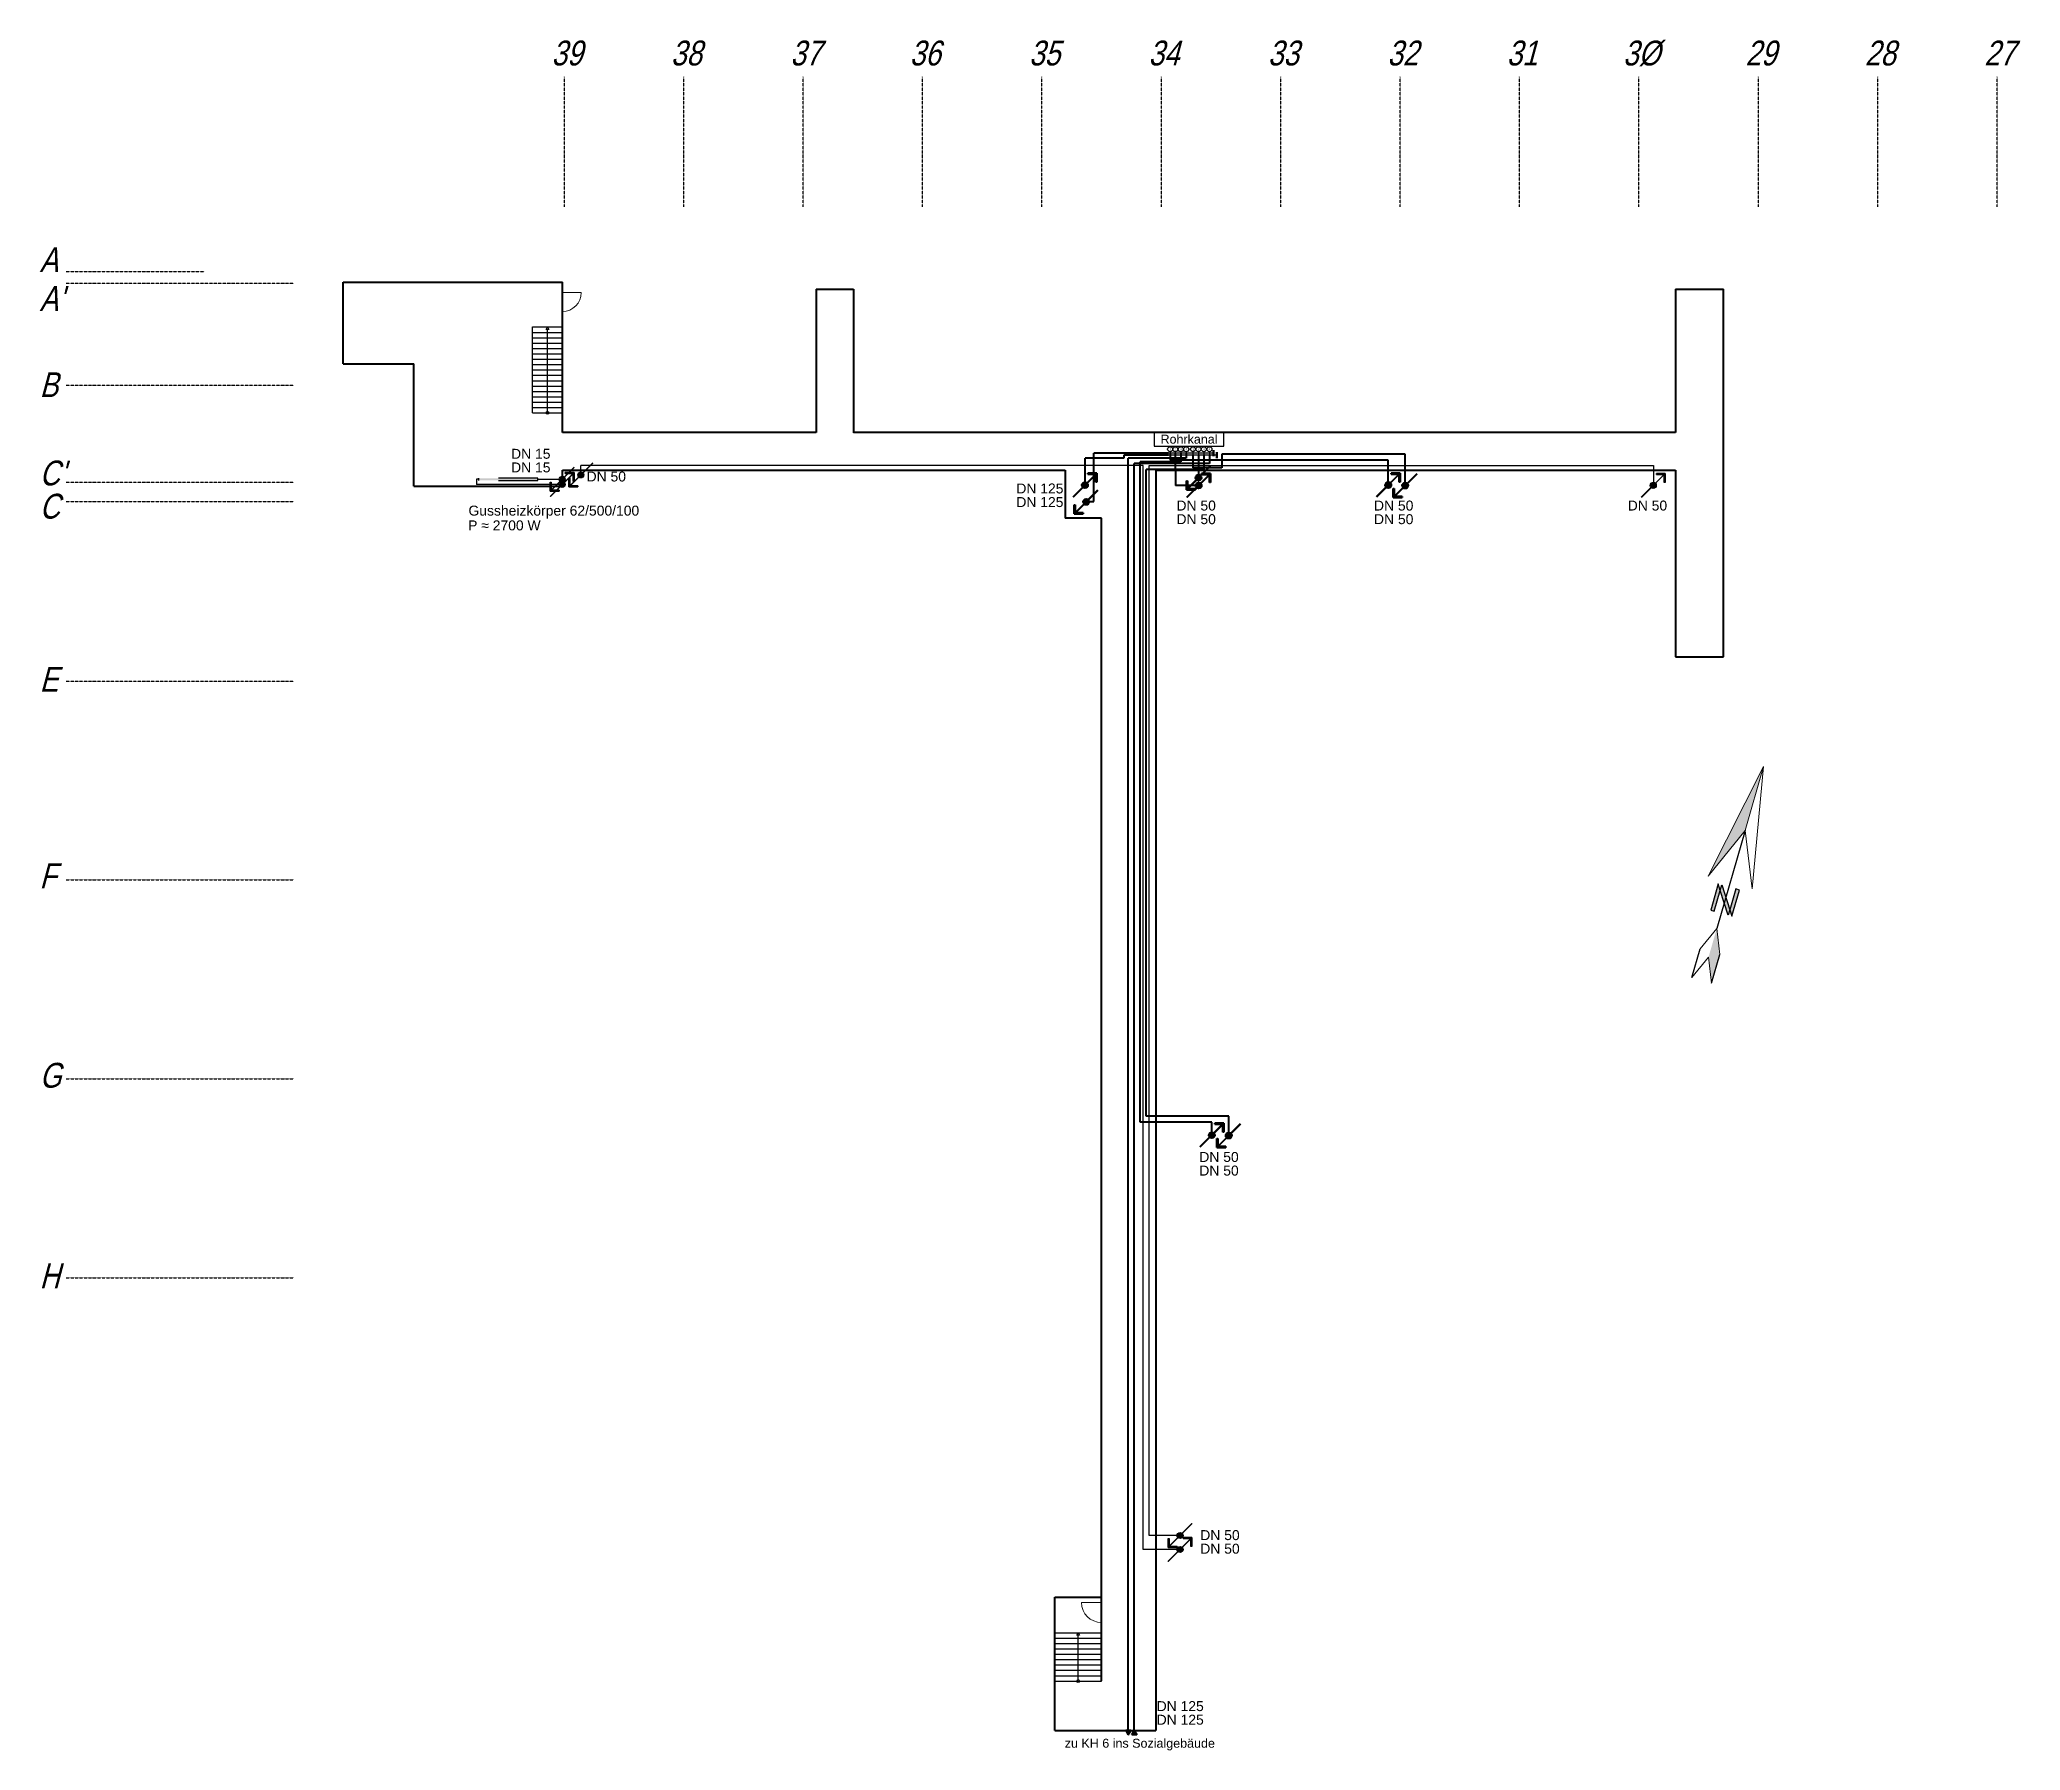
# Model space of a CAD drawing. Header units: millimetres. Extents: x -5754 to 93786, y 16071 to 102073.
import ezdxf
from ezdxf.enums import TextEntityAlignment as Align

# ---------------------------------------------------------------- set-up
doc = ezdxf.new("R2010")
doc.units = ezdxf.units.MM
doc.linetypes.add('ACAD_ISO10W100', pattern=[18, 12, -3, 0, -3])
for name, color, linetype, lineweight in [('A03_Türen', 253, 'Continuous', 20), ('A04_Treppen', 3, 'Continuous', 25), ('A07_Achslinien', 253, 'ACAD_ISO10W100', 25), ('A0_Grundriß', 7, 'Continuous', 40), ('Heiz Wasser +50 -Heizkörper Rücklauff', 241, 'Continuous', 30), ('Heiz Wasser +60 -Heizkörper Vorlauf', 6, 'Continuous', 30), ('Heiz Wasser +70 Prozess R', 242, 'Continuous', 40), ('Heiz Wasser +90 Prozess V', 41, 'Continuous', 40), ('HEIZUNG Rücklauf', 150, 'Continuous', 30), ('HEIZUNG Vorlauf', 1, 'Continuous', 30)]:
    doc.layers.add(name, color=color, linetype=linetype, lineweight=lineweight)
for name, color, linetype in [('A06_Text', 7, 'Continuous'), ('Geometrie', 7, 'Continuous'), ('Nord-Pfeil', 7, 'Continuous')]:
    doc.layers.add(name, color=color, linetype=linetype)
doc.styles.add('ARIAL', font='arial.ttf')
doc.styles.get("Standard").update_dxf_attribs({"font": 'arial.ttf'})

# ---------------------------------------------------------------- blocks, each defined once
blk = doc.blocks.new('Nord-Pfeil 05')
for points in [[(-7207, -37964), (6, -20987), (0, 0)], [(-2248, -41214), (-3442, -39421), (-3440, -47995), (-2246, -47995)], [(-2248, -39421), (-2248, -41214), (2271, -47994), (2271, -46201)], [(2271, -46201), (3465, -47993), (3463, -39419), (2269, -39420)], [(3232, -60537), (14, -52974), (17, -62385), (3234, -69948)]]:
    blk.add_hatch(color=256).paths.add_polyline_path(points)
at = {"linetype": 'Continuous', "lineweight": 20, "ltscale": 0.039687}
for p, q in [((0, 0), (-7207, -37964)), ((0, 0), (6, -20987)), ((7227, -37960), (0, 0)), ((-7207, -37964), (6, -20987)), ((6, -20987), (7227, -37960)), ((-3200, -60538), (14, -52974)), ((14, -52974), (3232, -60537)), ((-3197, -69950), (17, -62385)), ((17, -62385), (3234, -69948))]:
    blk.add_line(p, q, dxfattribs=at)
for p, q in [((6, -20987), (14, -52974)), ((-3197, -69950), (-3200, -60538)), ((3234, -69948), (3232, -60537))]:
    blk.add_line(p, q)
for points in [[(-3440, -47995), (-2246, -47995), (-2248, -41214), (-3442, -39421)], [(2271, -46201), (3465, -47993), (3463, -39419), (2269, -39420)]]:
    blk.add_lwpolyline(points, close=True)
blk.add_lwpolyline([(-2248, -39421), (2271, -46201), (2271, -47994), (-2248, -41214), (-2248, -39421)])

msp = doc.modelspace()

# ---------------------------------------------------------------- hatches: boundary and pattern name
at = {"layer": 'Heiz Wasser +50 -Heizkörper Rücklauff'}
h = msp.add_hatch(color=256, dxfattribs=at)
h.dxf.hatch_style = 1
h.paths.add_polyline_path([(20409, 79597, -0.023583), (20399, 79607), (19904, 79112), (19914, 79102)])
h.paths.add_polyline_path([(21061, 80259), (21061, 79859), (21111, 79859), (21111, 80309), (20661, 80309), (20661, 80259)])
h.paths.add_polyline_path([(21051, 80259), (20611, 79819, -0.023583), (20621, 79809), (21061, 80249), (21061, 80259)])
h = msp.add_hatch(color=256, dxfattribs=at)
h.dxf.hatch_style = 1
h.paths.add_polyline_path([(20660, 79708, 0.198912), (20616, 79814), (20404, 79602, 0.668179)])
h.paths.add_polyline_path([(20616, 79814, 0.668179), (20360, 79708, 0.198912), (20404, 79602)])
h = msp.add_hatch(color=256, dxfattribs=at)
h.dxf.hatch_style = 1
h.paths.add_polyline_path([(75240, 79551, -0.023583), (75230, 79561), (74734, 79066), (74744, 79056)])
h.paths.add_polyline_path([(75892, 80213), (75892, 79813), (75942, 79813), (75942, 80263), (75492, 80263), (75492, 80213)])
h.paths.add_polyline_path([(75882, 80213), (75441, 79773, -0.023583), (75451, 79763), (75892, 80203), (75892, 80213)])
h = msp.add_hatch(color=256, dxfattribs=at)
h.dxf.hatch_style = 1
h.paths.add_polyline_path([(75490, 79662, 0.198912), (75447, 79768), (75234, 79555, 0.668179)])
h.paths.add_polyline_path([(75447, 79768, 0.668179), (75190, 79662, 0.198912), (75234, 79555)])
h = msp.add_hatch(color=256, dxfattribs=at)
h.dxf.hatch_style = 1
h.paths.add_polyline_path([(51656, 26984, -0.023583), (51666, 26974), (52161, 27469), (52151, 27479)])
h.paths.add_polyline_path([(51004, 26322), (51004, 26722), (50954, 26722), (50954, 26272), (51404, 26272), (51404, 26322)])
h.paths.add_polyline_path([(51014, 26322), (51454, 26762, -0.023583), (51444, 26772), (51004, 26332), (51004, 26322)])
h = msp.add_hatch(color=256, dxfattribs=at)
h.dxf.hatch_style = 1
h.paths.add_polyline_path([(51405, 26873, 0.198912), (51449, 26767), (51661, 26979, 0.668179)])
h.paths.add_polyline_path([(51449, 26767, 0.668179), (51705, 26873, 0.198912), (51661, 26979)])
at = {"layer": 'Heiz Wasser +60 -Heizkörper Vorlauf'}
h = msp.add_hatch(color=256, dxfattribs=at)
h.dxf.hatch_style = 1
h.paths.add_polyline_path([(21545, 80299, -0.023583), (21555, 80289), (22050, 80784), (22040, 80794)])
h.paths.add_polyline_path([(20893, 79637), (20893, 80037), (20843, 80037), (20843, 79587), (21293, 79587), (21293, 79637)])
h.paths.add_polyline_path([(20903, 79637), (21343, 80077, -0.023583), (21333, 80087), (20893, 79647), (20893, 79637)])
at = {"layer": 'Heiz Wasser +60 -Heizkörper Vorlauf', "linetype": 'Continuous'}
h = msp.add_hatch(color=256, dxfattribs=at)
h.dxf.hatch_style = 1
h.paths.add_polyline_path([(19284, 80023), (16309, 80023), (16309, 79913), (19284, 79913)])
at = {"layer": 'Heiz Wasser +60 -Heizkörper Vorlauf'}
h = msp.add_hatch(color=256, dxfattribs=at)
h.dxf.hatch_style = 1
h.paths.add_polyline_path([(20611, 80082, -0.023583), (20621, 80072), (21116, 80567), (21106, 80577)])
h.paths.add_polyline_path([(19959, 79420), (19959, 79820), (19909, 79820), (19909, 79370), (20359, 79370), (20359, 79420)])
h.paths.add_polyline_path([(19969, 79420), (20409, 79860, -0.023583), (20399, 79870), (19959, 79430), (19959, 79420)])
h = msp.add_hatch(color=256, dxfattribs=at)
h.dxf.hatch_style = 1
h.paths.add_polyline_path([(20360, 79971, 0.198912), (20404, 79865), (20616, 80077, 0.668179)])
h.paths.add_polyline_path([(20404, 79865, 0.668179), (20660, 79971, 0.198912), (20616, 80077)])
h = msp.add_hatch(color=256, dxfattribs=at)
h.dxf.hatch_style = 1
h.paths.add_polyline_path([(21294, 80188, 0.198912), (21338, 80082), (21550, 80294, 0.668179)])
h.paths.add_polyline_path([(21338, 80082, 0.668179), (21594, 80188, 0.198912), (21550, 80294)])
h = msp.add_hatch(color=256, dxfattribs=at)
h.dxf.hatch_style = 1
h.paths.add_polyline_path([(51454, 26056, -0.023583), (51444, 26066), (50949, 25571), (50959, 25561)])
h.paths.add_polyline_path([(52106, 26718), (52106, 26318), (52156, 26318), (52156, 26768), (51706, 26768), (51706, 26718)])
h.paths.add_polyline_path([(52096, 26718), (51656, 26278, -0.023583), (51666, 26268), (52106, 26708), (52106, 26718)])
h = msp.add_hatch(color=256, dxfattribs=at)
h.dxf.hatch_style = 1
h.paths.add_polyline_path([(51705, 26167, 0.198912), (51661, 26273), (51449, 26061, 0.668179)])
h.paths.add_polyline_path([(51661, 26273, 0.668179), (51405, 26167, 0.198912), (51449, 26061)])
at = {"layer": 'Heiz Wasser +70 Prozess R'}
h = msp.add_hatch(color=256, dxfattribs=at)
h.dxf.hatch_style = 1
h.paths.add_polyline_path([(52586, 80160, -0.023583), (52596, 80150), (53091, 80646), (53081, 80656)])
h.paths.add_polyline_path([(51934, 79498), (51934, 79898), (51884, 79898), (51884, 79448), (52334, 79448), (52334, 79498)])
h.paths.add_polyline_path([(51944, 79498), (52384, 79939, -0.023583), (52374, 79949), (51934, 79508), (51934, 79498)])
h = msp.add_hatch(color=256, dxfattribs=at)
h.dxf.hatch_style = 1
h.paths.add_polyline_path([(46675, 79561, -0.023583), (46665, 79571), (46170, 79076), (46180, 79066)])
h.paths.add_polyline_path([(47327, 80223), (47327, 79823), (47377, 79823), (47377, 80273), (46927, 80273), (46927, 80223)])
h.paths.add_polyline_path([(47317, 80223), (46877, 79783, -0.023583), (46887, 79773), (47327, 80213), (47327, 80223)])
h = msp.add_hatch(color=256, dxfattribs=at)
h.dxf.hatch_style = 1
h.paths.add_polyline_path([(46926, 79672, 0.198912), (46883, 79778), (46670, 79566, 0.668179)])
h.paths.add_polyline_path([(46883, 79778, 0.668179), (46626, 79672, 0.198912), (46670, 79566)])
h = msp.add_hatch(color=256, dxfattribs=at)
h.dxf.hatch_style = 1
h.paths.add_polyline_path([(52335, 80049, 0.198912), (52379, 79943), (52591, 80156, 0.668179)])
h.paths.add_polyline_path([(52379, 79943, 0.668179), (52635, 80049, 0.198912), (52591, 80156)])
h = msp.add_hatch(color=256, dxfattribs=at)
h.dxf.hatch_style = 1
h.paths.add_polyline_path([(62970, 79764, -0.023583), (62980, 79754), (63475, 80249), (63465, 80259)])
h.paths.add_polyline_path([(62318, 79102), (62318, 79502), (62268, 79502), (62268, 79052), (62718, 79052), (62718, 79102)])
h.paths.add_polyline_path([(62328, 79102), (62768, 79542, -0.023583), (62758, 79552), (62318, 79112), (62318, 79102)])
h = msp.add_hatch(color=256, dxfattribs=at)
h.dxf.hatch_style = 1
h.paths.add_polyline_path([(62719, 79653, 0.198912), (62763, 79547), (62975, 79759, 0.668179)])
h.paths.add_polyline_path([(62763, 79547, 0.668179), (63019, 79653, 0.198912), (62975, 79759)])
h = msp.add_hatch(color=256, dxfattribs=at)
h.dxf.hatch_style = 1
h.paths.add_polyline_path([(54103, 47087, -0.023583), (54113, 47077), (54608, 47572), (54598, 47582)])
h.paths.add_polyline_path([(53451, 46425), (53451, 46825), (53401, 46825), (53401, 46375), (53851, 46375), (53851, 46425)])
h.paths.add_polyline_path([(53461, 46425), (53901, 46865, -0.023583), (53891, 46875), (53451, 46435), (53451, 46425)])
h = msp.add_hatch(color=256, dxfattribs=at)
h.dxf.hatch_style = 1
h.paths.add_polyline_path([(53852, 46976, 0.198912), (53896, 46870), (54108, 47082, 0.668179)])
h.paths.add_polyline_path([(53896, 46870, 0.668179), (54152, 46976, 0.198912), (54108, 47082)])
h = msp.add_hatch(color=256, dxfattribs=at)
h.dxf.hatch_style = 1
h.paths.add_polyline_path([(49132, 16859), (49382, 16859), (49257, 17077)])
at = {"layer": 'Heiz Wasser +90 Prozess V'}
h = msp.add_hatch(color=256, dxfattribs=at)
h.dxf.hatch_style = 1
h.paths.add_polyline_path([(52388, 79544, -0.023583), (52378, 79554), (51883, 79059), (51893, 79049)])
h.paths.add_polyline_path([(53040, 80206), (53040, 79806), (53090, 79806), (53090, 80256), (52640, 80256), (52640, 80206)])
h.paths.add_polyline_path([(53030, 80206), (52590, 79766, -0.023583), (52600, 79756), (53040, 80196), (53040, 80206)])
h = msp.add_hatch(color=256, dxfattribs=at)
h.dxf.hatch_style = 1
h.paths.add_polyline_path([(52639, 79655, 0.198912), (52595, 79761), (52383, 79549, 0.668179)])
h.paths.add_polyline_path([(52595, 79761, 0.668179), (52339, 79655, 0.198912), (52383, 79549)])
h = msp.add_hatch(color=256, dxfattribs=at)
h.dxf.hatch_style = 1
h.paths.add_polyline_path([(61920, 79568, -0.023583), (61910, 79578), (61415, 79083), (61425, 79073)])
h.paths.add_polyline_path([(62572, 80230), (62572, 79830), (62622, 79830), (62622, 80280), (62172, 80280), (62172, 80230)])
h.paths.add_polyline_path([(62562, 80230), (62122, 79790, -0.023583), (62132, 79780), (62572, 80220), (62572, 80230)])
h = msp.add_hatch(color=256, dxfattribs=at)
h.dxf.hatch_style = 1
h.paths.add_polyline_path([(62171, 79679, 0.198912), (62127, 79785), (61915, 79573, 0.668179)])
h.paths.add_polyline_path([(62127, 79785, 0.668179), (61871, 79679, 0.198912), (61915, 79573)])
h = msp.add_hatch(color=256, dxfattribs=at)
h.dxf.hatch_style = 1
h.paths.add_polyline_path([(46938, 78943, -0.023583), (46948, 78933), (47443, 79428), (47433, 79438)])
h.paths.add_polyline_path([(46286, 78281), (46286, 78681), (46236, 78681), (46236, 78231), (46686, 78231), (46686, 78281)])
h.paths.add_polyline_path([(46296, 78281), (46736, 78721, -0.023583), (46726, 78731), (46286, 78291), (46286, 78281)])
h = msp.add_hatch(color=256, dxfattribs=at)
h.dxf.hatch_style = 1
h.paths.add_polyline_path([(46687, 78832, 0.198912), (46731, 78726), (46943, 78938, 0.668179)])
h.paths.add_polyline_path([(46731, 78726, 0.668179), (46987, 78832, 0.198912), (46943, 78938)])
h = msp.add_hatch(color=256, dxfattribs=at)
h.dxf.hatch_style = 1
h.paths.add_polyline_path([(53053, 46891, -0.023583), (53043, 46901), (52548, 46406), (52558, 46396)])
h.paths.add_polyline_path([(53705, 47553), (53705, 47153), (53755, 47153), (53755, 47603), (53305, 47603), (53305, 47553)])
h.paths.add_polyline_path([(53695, 47553), (53255, 47113, -0.023583), (53265, 47103), (53705, 47543), (53705, 47553)])
h = msp.add_hatch(color=256, dxfattribs=at)
h.dxf.hatch_style = 1
h.paths.add_polyline_path([(53304, 47002, 0.198912), (53260, 47108), (53048, 46896, 0.668179)])
h.paths.add_polyline_path([(53260, 47108, 0.668179), (53004, 47002, 0.198912), (53048, 46896)])
h = msp.add_hatch(color=256, dxfattribs=at)
h.dxf.hatch_style = 1
h.paths.add_polyline_path([(48957, 16859), (49082, 17077), (48832, 17077)])

# ---------------------------------------------------------------- linework, layer by layer
at = {"layer": 'A03_Türen'}
for p, q in [((20517, 89355), (21467, 89355)), ((47607, 23499), (46607, 23499))]:
    msp.add_line(p, q, dxfattribs=at)
for centre, radius, start, end in [((20517, 89355), 950, 270, 0), ((47607, 23499), 1000, 180, 270)]:
    msp.add_arc(centre, radius, start, end, dxfattribs=at)
at = {"layer": 'A04_Treppen'}
for p, q in [((19017, 83307), (19017, 87627)), ((19017, 87627), (20517, 87627)), ((19697, 87505), (19767, 87627)), ((19767, 87627), (19837, 87505)), ((19017, 87357), (20517, 87357)), ((19017, 87087), (20517, 87087)), ((19017, 86817), (20517, 86817)), ((19837, 87505), (19697, 87505)), ((19767, 83377), (19767, 87505)), ((19017, 86547), (20517, 86547)), ((19017, 86277), (20517, 86277)), ((19017, 86007), (20517, 86007)), ((19017, 85737), (20517, 85737)), ((19017, 85467), (20517, 85467)), ((19017, 85197), (20517, 85197)), ((19017, 84927), (20517, 84927)), ((19017, 84657), (20517, 84657)), ((19017, 84387), (20517, 84387)), ((19017, 84117), (20517, 84117)), ((19017, 83847), (20517, 83847)), ((19017, 83577), (20517, 83577)), ((19017, 83307), (20517, 83307)), ((45267, 21987), (47607, 21987)), ((46367, 21865), (46437, 21987)), ((46437, 21987), (46507, 21865)), ((47607, 19557), (47607, 21987)), ((45267, 21717), (47607, 21717)), ((45267, 21447), (47607, 21447)), ((45267, 21177), (47607, 21177)), ((45267, 20907), (47607, 20907)), ((46507, 21865), (46367, 21865)), ((46437, 19627), (46437, 21865)), ((45267, 20637), (47607, 20637)), ((45267, 20367), (47607, 20367)), ((45267, 20097), (47607, 20097)), ((45267, 19827), (47607, 19827)), ((45267, 19557), (47607, 19557))]:
    msp.add_line(p, q, dxfattribs=at)
for centre in [(19767, 83307), (46437, 19557)]:
    msp.add_circle(centre, 70, dxfattribs=at)
at = {"layer": 'A06_Text'}
for p, q in [((53756, 82329), (50255, 82329)), ((50255, 82329), (50255, 81635)), ((50255, 81635), (53756, 81635)), ((53756, 81635), (53756, 82329))]:
    msp.add_line(p, q, dxfattribs=at)
at = {"layer": 'A07_Achslinien'}
for p, q in [((20618, 93666), (20618, 100195)), ((26618, 93666), (26618, 100195)), ((32618, 93666), (32618, 100195)), ((38618, 93666), (38618, 100195)), ((44618, 93666), (44618, 100195)), ((50618, 93666), (50618, 100195)), ((56618, 93666), (56618, 100195)), ((62618, 93666), (62618, 100195)), ((68618, 93666), (68618, 100195)), ((74618, 93666), (74618, 100195)), ((80618, 93666), (80618, 100195)), ((86618, 93666), (86618, 100195)), ((92618, 93666), (92618, 100195)), ((-4423, 90417), (2510, 90417)), ((-4423, 89827), (7016, 89827)), ((-4423, 84697), (7016, 84697)), ((-4423, 79827), (7016, 79827)), ((-4423, 78847), (7016, 78847)), ((-4423, 69827), (7016, 69827)), ((-4423, 59827), (7016, 59827)), ((-4423, 49827), (7016, 49827)), ((-4423, 39827), (7016, 39827))]:
    msp.add_line(p, q, dxfattribs=at)
at = {"layer": 'A0_Grundriß'}
for p, q in [((9494, 89877), (20517, 89877)), ((9494, 85777), (9494, 89877)), ((20517, 82329), (20517, 89877)), ((33267, 89527), (35143, 89527)), ((33267, 89527), (33267, 82329)), ((35143, 89527), (35143, 82310)), ((76458, 89527), (76458, 82329)), ((76458, 89527), (78862, 89527)), ((78862, 71047), (78862, 89527)), ((9494, 85777), (13046, 85777)), ((13046, 79627), (13046, 85777)), ((33267, 82329), (20517, 82329)), ((76458, 82329), (35143, 82329)), ((20517, 79627), (20517, 80427)), ((20517, 80427), (45780, 80427)), ((45780, 80427), (45780, 78014)), ((50336, 80427), (76455, 80427)), ((50336, 80427), (50336, 17077)), ((76455, 80427), (76458, 71047)), ((13046, 79627), (18849, 79627)), ((18849, 79627), (20517, 79627)), ((47607, 78014), (45780, 78014)), ((47607, 19567), (47607, 78014)), ((76458, 71047), (78862, 71047)), ((45267, 23777), (47607, 23777)), ((45267, 17077), (45267, 23777)), ((45267, 17077), (50336, 17077))]:
    msp.add_line(p, q, dxfattribs=at)
at = {"layer": 'Heiz Wasser +50 -Heizkörper Rücklauff'}
for p, q in [((50007, 26873), (50007, 80669)), ((50007, 80669), (75343, 80669)), ((75343, 80669), (75343, 79664)), ((16309, 79968), (16209, 79968)), ((16209, 79968), (16209, 79705)), ((20517, 79705), (16209, 79705)), ((21051, 80259), (19904, 79112)), ((21061, 80249), (19914, 79102)), ((21111, 80309), (20661, 80309)), ((20661, 80259), (20661, 80309)), ((20661, 80259), (21061, 80259)), ((21061, 79859), (21061, 80259)), ((21111, 79859), (21061, 79859)), ((21111, 80309), (21111, 79859)), ((75882, 80213), (74734, 79066)), ((75892, 80203), (74744, 79056)), ((75942, 80263), (75492, 80263)), ((75492, 80213), (75492, 80263)), ((75492, 80213), (75892, 80213)), ((75892, 79813), (75892, 80213)), ((75942, 79813), (75892, 79813)), ((75942, 80263), (75942, 79813)), ((51004, 26332), (52151, 27479)), ((51014, 26322), (52161, 27469)), ((51405, 26873), (50007, 26873)), ((50954, 26272), (50954, 26722)), ((50954, 26722), (51004, 26722)), ((50954, 26272), (51404, 26272)), ((51004, 26722), (51004, 26322)), ((51404, 26322), (51004, 26322)), ((51404, 26322), (51404, 26272))]:
    msp.add_line(p, q, dxfattribs=at)
for centre in [(20510, 79708), (75340, 79662), (51555, 26873)]:
    msp.add_circle(centre, 150, dxfattribs=at)
at = {"layer": 'Heiz Wasser +60 -Heizkörper Vorlauf'}
for p, q in [((20893, 79647), (22040, 80794)), ((20903, 79637), (22050, 80784)), ((49707, 80669), (21444, 80669)), ((21444, 80338), (21444, 80669)), ((49707, 26167), (49707, 80669)), ((16309, 80023), (16309, 79913)), ((19284, 80023), (17309, 80023)), ((17309, 79913), (19284, 79913)), ((19284, 79913), (19284, 80023)), ((19284, 79968), (20517, 79968)), ((19909, 79370), (19909, 79820)), ((19909, 79820), (19959, 79820)), ((19959, 79430), (21106, 80577)), ((19959, 79820), (19959, 79420)), ((19969, 79420), (21116, 80567)), ((20843, 79587), (20843, 80037)), ((20843, 80037), (20893, 80037)), ((20893, 80037), (20893, 79637)), ((21293, 79637), (20893, 79637)), ((21293, 79637), (21293, 79587)), ((19909, 79370), (20359, 79370)), ((20359, 79420), (19959, 79420)), ((20359, 79420), (20359, 79370)), ((20843, 79587), (21293, 79587)), ((51405, 26167), (49707, 26167)), ((52096, 26718), (50949, 25571)), ((52106, 26708), (50959, 25561)), ((52156, 26768), (51706, 26768)), ((51706, 26718), (51706, 26768)), ((51706, 26718), (52106, 26718)), ((52106, 26318), (52106, 26718)), ((52156, 26318), (52106, 26318)), ((52156, 26768), (52156, 26318))]:
    msp.add_line(p, q, dxfattribs=at)
for centre in [(20510, 79971), (21444, 80188), (51555, 26167)]:
    msp.add_circle(centre, 150, dxfattribs=at)
at = {"layer": 'Heiz Wasser +70 Prozess R'}
for p, q in [((46789, 79807), (46795, 81036)), ((48734, 81036), (46795, 81036)), ((50972, 81185), (48734, 81185)), ((48734, 81185), (48734, 81036)), ((49257, 17077), (49257, 80756)), ((53035, 80756), (49257, 80756)), ((51934, 79508), (53081, 80656)), ((51944, 79498), (53091, 80646)), ((52207, 81185), (52207, 80539)), ((52481, 81185), (52484, 80059)), ((52752, 81185), (52754, 80468)), ((53035, 81185), (53035, 80756)), ((62869, 81230), (53661, 81230)), ((53661, 81230), (53661, 80539)), ((62869, 79803), (62869, 81230)), ((47317, 80223), (46170, 79076)), ((47327, 80213), (46180, 79066)), ((47377, 80273), (46927, 80273)), ((46927, 80223), (46927, 80273)), ((46927, 80223), (47327, 80223)), ((47327, 79823), (47327, 80223)), ((47377, 79823), (47327, 79823)), ((47377, 80273), (47377, 79823)), ((49857, 47952), (49857, 80468)), ((52754, 80468), (49857, 80468)), ((51884, 79448), (51884, 79898)), ((51884, 79898), (51934, 79898)), ((51934, 79898), (51934, 79498)), ((53661, 80539), (52207, 80539)), ((62318, 79112), (63465, 80259)), ((62328, 79102), (63475, 80249)), ((51884, 79448), (52334, 79448)), ((52334, 79498), (51934, 79498)), ((52334, 79498), (52334, 79448)), ((62268, 79052), (62268, 79502)), ((62268, 79502), (62318, 79502)), ((62268, 79052), (62718, 79052)), ((62318, 79502), (62318, 79102)), ((62718, 79102), (62318, 79102)), ((62718, 79102), (62718, 79052)), ((54002, 47952), (49857, 47952)), ((54002, 47126), (54002, 47952)), ((53401, 46375), (53401, 46825)), ((53401, 46825), (53451, 46825)), ((53451, 46435), (54598, 47582)), ((53451, 46825), (53451, 46425)), ((53461, 46425), (54608, 47572)), ((53401, 46375), (53851, 46375)), ((53851, 46425), (53451, 46425)), ((53851, 46425), (53851, 46375)), ((49132, 16859), (49257, 17077)), ((49257, 17077), (49382, 16859)), ((49382, 16859), (49132, 16859))]:
    msp.add_line(p, q, dxfattribs=at)
for centre in [(46776, 79672), (52485, 80049), (62869, 79653), (54002, 46976)]:
    msp.add_circle(centre, 150, dxfattribs=at)
at = {"layer": 'Heiz Wasser +90 Prozess V'}
for p, q in [((50972, 81279), (47220, 81279)), ((47220, 78848), (47220, 81279)), ((48957, 17077), (48957, 81029)), ((51872, 81029), (48957, 81029)), ((49557, 47652), (49557, 80847)), ((51594, 80847), (49557, 80847)), ((51059, 81279), (51059, 80930)), ((62021, 80930), (51059, 80930)), ((51319, 81279), (51321, 79655)), ((51594, 81279), (51594, 80847)), ((51872, 81279), (51872, 81029)), ((62021, 79829), (62021, 80930)), ((52339, 79655), (51321, 79655)), ((53030, 80206), (51883, 79059)), ((53040, 80196), (51893, 79049)), ((53090, 80256), (52640, 80256)), ((52640, 80206), (52640, 80256)), ((52640, 80206), (53040, 80206)), ((53040, 79806), (53040, 80206)), ((53090, 79806), (53040, 79806)), ((53090, 80256), (53090, 79806)), ((62562, 80230), (61415, 79083)), ((62572, 80220), (61425, 79073)), ((62622, 80280), (62172, 80280)), ((62172, 80230), (62172, 80280)), ((62172, 80230), (62572, 80230)), ((62572, 79830), (62572, 80230)), ((62622, 79830), (62572, 79830)), ((62622, 80280), (62622, 79830)), ((46236, 78231), (46236, 78681)), ((46236, 78681), (46286, 78681)), ((46286, 78291), (47433, 79438)), ((46286, 78681), (46286, 78281)), ((46296, 78281), (47443, 79428)), ((46970, 78848), (47220, 78848)), ((46236, 78231), (46686, 78231)), ((46686, 78281), (46286, 78281)), ((46686, 78281), (46686, 78231)), ((53154, 47652), (49557, 47652)), ((53695, 47553), (52548, 46406)), ((53705, 47543), (52558, 46396)), ((53154, 47152), (53154, 47652)), ((53755, 47603), (53305, 47603)), ((53305, 47553), (53305, 47603)), ((53305, 47553), (53705, 47553)), ((53705, 47153), (53705, 47553)), ((53755, 47153), (53705, 47153)), ((53755, 47603), (53755, 47153)), ((49082, 17077), (48832, 17077)), ((48832, 17077), (48957, 16859)), ((48957, 16859), (49082, 17077))]:
    msp.add_line(p, q, dxfattribs=at)
for centre in [(52489, 79655), (62021, 79679), (46837, 78832), (53154, 47002)]:
    msp.add_circle(centre, 150, dxfattribs=at)
at = {"layer": 'HEIZUNG Rücklauf'}
for points in [[(53440, 81186), (50972, 81185)], [(52207, 81357), (52207, 81185)], [(52481, 81357), (52481, 81185)], [(52752, 81357), (52752, 81185)], [(53035, 81357), (53035, 81185)], [(53391, 81036), (53391, 81335)], [(53440, 81036), (53440, 81335)]]:
    msp.add_lwpolyline(points, dxfattribs=at)
for centre in [(52207, 81483), (52481, 81483), (52752, 81483), (53035, 81483)]:
    msp.add_circle(centre, 126, dxfattribs=at)
at = {"layer": 'HEIZUNG Vorlauf'}
msp.add_line((53221, 81279), (50972, 81279), dxfattribs=at)
for points in [[(51059, 81356), (51059, 81279)], [(51319, 81355), (51319, 81279)], [(51594, 81356), (51594, 81279)], [(51872, 81356), (51872, 81279)], [(53221, 81128), (53221, 81429)], [(53270, 81128), (53270, 81429)]]:
    msp.add_lwpolyline(points, dxfattribs=at)
for centre in [(51059, 81482), (51319, 81481), (51592, 81481), (51871, 81481)]:
    msp.add_circle(centre, 126, dxfattribs=at)

# ---------------------------------------------------------------- block references
at = {"layer": 'Nord-Pfeil', "xscale": 0.1600000000053569, "yscale": 0.1600000000053569, "zscale": 0.1600000000053569, "rotation": 343.8670232167164}
msp.add_blockref('Nord-Pfeil 05', (80885, 65535), dxfattribs=at)

# ---------------------------------------------------------------- texts
at = {"layer": 'A06_Text'}
msp.add_text('Rohrkanal', height=450, dxfattribs=at).set_placement((50576, 81762))
at = {"layer": 'A07_Achslinien', "color": 7, "linetype": 'Continuous', "oblique": 15, "width": 0.8}
for s, p in [('39', (20745, 100774)), ('38', (26744, 100773)), ('37', (32745, 100773)), ('36', (38745, 100773)), ('35', (44744, 100773)), ('34', (50744, 100773)), ('33', (56745, 100773)), ('32', (62745, 100773)), ('31', (68746, 100773)), ('3%%c', (74744, 100773)), ('29', (80746, 100773)), ('28', (86744, 100773)), ('27', (92745, 100773)), ('A', (-5290, 90384)), ("A'", (-5158, 88429)), ('B', (-5290, 84099)), ("C'", (-5118, 79661)), ('C', (-5251, 77992)), ('E', (-5290, 69288)), ('F', (-5333, 59415)), ('G', (-5212, 49384)), ('H', (-5251, 39307))]:
    msp.add_text(s, height=1250, dxfattribs=at).set_placement(p, align=Align.CENTER)
at = {"layer": 'Geometrie', "char_height": 102, "attachment_point": 1, "style": 'ARIAL'}
for s, insert in [('1', (51029, 81531)), ('2', (51283, 81532)), ('3', (51563, 81532)), ('4', (51826, 81532)), ('1', (52179, 81532)), ('2', (52452, 81533)), ('3', (52723, 81533)), ('4', (52993, 81533))]:
    msp.add_mtext_dynamic_manual_height_columns(s, width=272.03, gutter_width=1020, heights=[0], dxfattribs=dict(at, insert=insert))
at = {"layer": 'Heiz Wasser +50 -Heizkörper Rücklauff'}
for s, p in [('DN 15', (17940, 80317)), ('DN 50', (74055, 78399)), ('DN 50', (52574, 26643))]:
    msp.add_text(s, height=500, dxfattribs=at).set_placement(p)
at = {"layer": 'Heiz Wasser +60 -Heizkörper Vorlauf'}
for s, p in [('DN 15', (17940, 81001)), ('DN 50', (21733, 79859)), ('Gussheizkörper 62/500/100', (15797, 78145)), ('P ≈ 2700 W', (15780, 77402)), ('DN 50', (52574, 25960))]:
    msp.add_text(s, height=500, dxfattribs=at).set_placement(p)
at = {"layer": 'Heiz Wasser +70 Prozess R'}
for s, p in [('DN 125', (43329, 79258)), ('DN 50', (51377, 78399)), ('DN 50', (61304, 77715)), ('DN 50', (52524, 44968)), ('DN 125', (50381, 18046))]:
    msp.add_text(s, height=500, dxfattribs=at).set_placement(p)
at = {"layer": 'Heiz Wasser +90 Prozess V'}
for s, height, p in [('DN 125', 500, (43329, 78575)), ('DN 50', 500, (61304, 78399)), ('DN 50', 500, (51377, 77715)), ('DN 50', 500, (52524, 45652)), ('DN 125', 500, (50381, 17363)), ('zu KH 6 ins Sozialgebäude', 450, (45762, 16206))]:
    msp.add_text(s, height=height, dxfattribs=at).set_placement(p)

doc.saveas('drawing.dxf')
